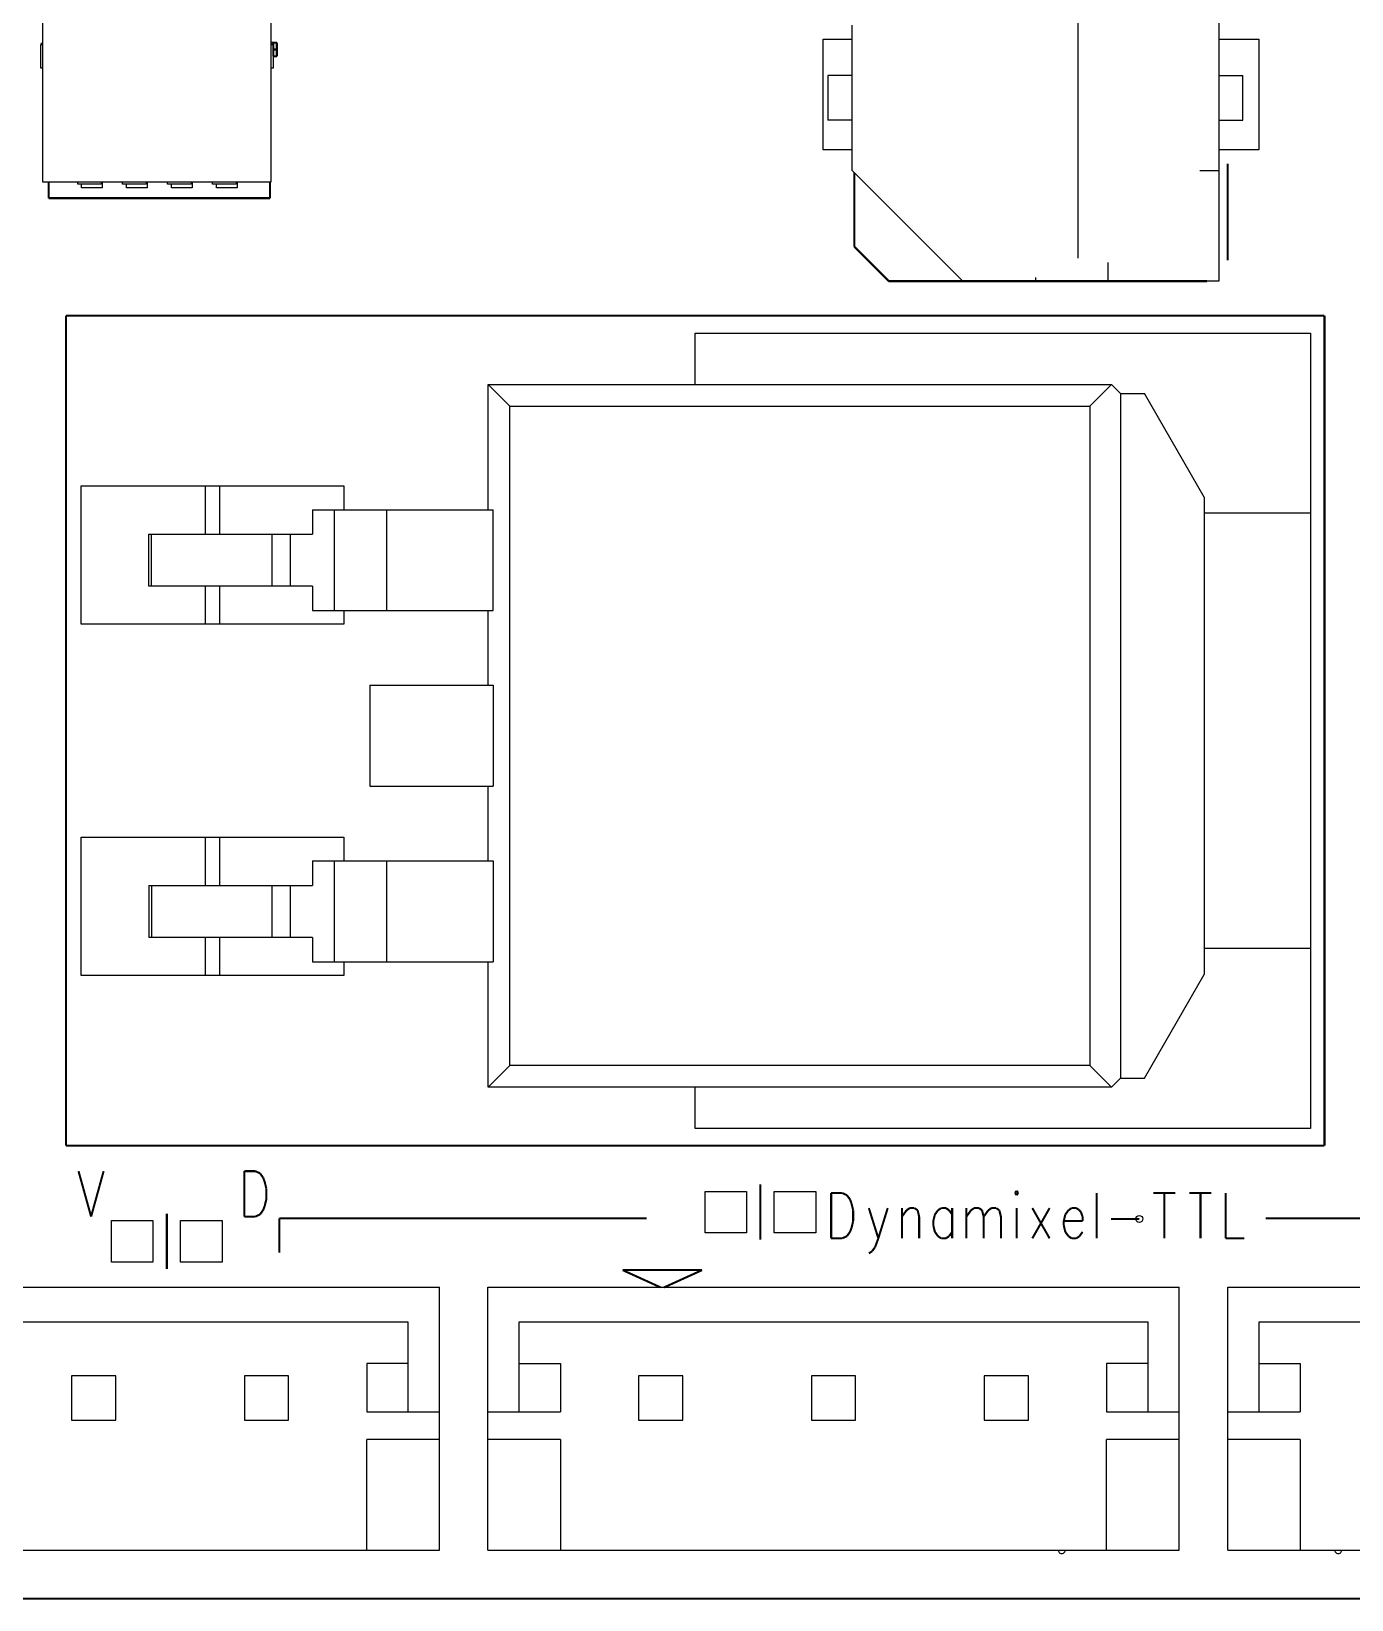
# Model space of a CAD drawing. Header units: millimetres. Extents: x 0 to 297, y 0 to 210.
# Drawn here: x 46.71 to 65.8, y 65.77 to 88.45 of the extents above; entities that cross this region are included whole.
import ezdxf

# ---------------------------------------------------------------- set-up
doc = ezdxf.new("R2010")
doc.units = ezdxf.units.MM
doc.header["$LTSCALE"] = 16.335
doc.layers.add('1', color=7, linetype='CONTINUOUS')

msp = doc.modelspace()

# ---------------------------------------------------------------- linework, layer by layer
at = {"layer": '1', "color": 7, "linetype": 'Continuous'}
for p, q in [((63.879, 90.139), (63.879, 84.839)), ((61.848, 85.17), (61.848, 89.808)), ((46.874, 86.269), (46.874, 89.569)), ((50.174, 89.569), (50.174, 86.269)), ((58.579, 86.439), (58.579, 88.539)), ((46.844, 87.919), (46.844, 88.259)), ((46.844, 88.259), (46.874, 88.259)), ((50.174, 88.259), (50.204, 88.259)), ((50.204, 88.259), (50.204, 87.919)), ((58.159, 88.338), (58.579, 88.338)), ((58.159, 86.738), (58.159, 88.338)), ((63.879, 88.338), (64.459, 88.338)), ((64.459, 88.338), (64.459, 86.738)), ((46.874, 87.919), (46.844, 87.919)), ((50.204, 87.919), (50.174, 87.919)), ((58.579, 87.814), (58.229, 87.814)), ((58.229, 87.814), (58.229, 87.164)), ((63.879, 87.814), (64.229, 87.814)), ((64.229, 87.164), (64.229, 87.814)), ((58.579, 87.164), (58.229, 87.164)), ((63.879, 87.164), (64.229, 87.164)), ((58.579, 86.738), (58.159, 86.738)), ((64.459, 86.738), (63.879, 86.738)), ((58.579, 86.439), (60.179, 84.839)), ((63.608, 86.439), (63.879, 86.439)), ((50.174, 86.269), (46.874, 86.269)), ((47.379, 86.239), (47.379, 86.269)), ((47.719, 86.239), (47.379, 86.239)), ((47.434, 86.188), (47.434, 86.239)), ((47.734, 86.188), (47.434, 86.188)), ((47.719, 86.269), (47.719, 86.239)), ((47.734, 86.269), (47.734, 86.188)), ((48.029, 86.239), (48.029, 86.269)), ((48.369, 86.239), (48.029, 86.239)), ((48.084, 86.188), (48.084, 86.239)), ((48.384, 86.188), (48.084, 86.188)), ((48.369, 86.269), (48.369, 86.239)), ((48.384, 86.269), (48.384, 86.188)), ((48.679, 86.239), (48.679, 86.269)), ((49.019, 86.239), (48.679, 86.239)), ((48.734, 86.188), (48.734, 86.239)), ((49.034, 86.188), (48.734, 86.188)), ((49.019, 86.269), (49.019, 86.239)), ((49.034, 86.269), (49.034, 86.188)), ((49.329, 86.239), (49.329, 86.269)), ((49.669, 86.239), (49.329, 86.239)), ((49.384, 86.188), (49.384, 86.239)), ((49.684, 86.188), (49.384, 86.188)), ((49.669, 86.269), (49.669, 86.239)), ((49.684, 86.269), (49.684, 86.188)), ((62.279, 84.839), (62.279, 85.11)), ((63.879, 84.839), (60.179, 84.839)), ((61.229, 84.889), (61.229, 84.839)), ((56.309, 84.088), (65.209, 84.088)), ((56.309, 83.344), (56.309, 84.088)), ((65.209, 84.088), (65.209, 72.588)), ((53.316, 83.344), (53.63, 83.03)), ((53.316, 83.344), (62.331, 83.344)), ((53.316, 81.534), (53.316, 83.344)), ((62.331, 83.344), (62.017, 83.03)), ((62.331, 83.344), (62.461, 83.214)), ((53.63, 83.03), (62.017, 83.03)), ((53.63, 73.498), (53.63, 83.03)), ((62.017, 83.03), (62.017, 73.498)), ((62.461, 83.214), (62.805, 83.214)), ((62.461, 83.214), (62.461, 73.314)), ((63.671, 81.714), (62.805, 83.214)), ((47.429, 79.878), (47.429, 81.878)), ((47.429, 81.878), (51.229, 81.878)), ((49.229, 81.179), (49.229, 81.878)), ((49.429, 81.878), (49.429, 81.179)), ((51.229, 81.878), (51.229, 81.534)), ((63.671, 81.714), (63.671, 74.814)), ((50.773, 81.534), (53.386, 81.534)), ((50.773, 81.534), (50.773, 81.179)), ((51.089, 81.534), (51.089, 80.074)), ((51.851, 80.074), (51.851, 81.534)), ((53.386, 80.074), (53.386, 81.534)), ((63.671, 81.488), (65.209, 81.488)), ((48.407, 81.179), (50.773, 81.179)), ((48.407, 80.429), (48.407, 81.179)), ((48.445, 80.429), (48.445, 81.179)), ((50.185, 81.179), (50.185, 80.429)), ((50.457, 80.429), (50.457, 81.179)), ((50.773, 80.429), (48.407, 80.429)), ((49.229, 79.878), (49.229, 80.429)), ((49.429, 80.429), (49.429, 79.878)), ((50.773, 80.429), (50.773, 80.074)), ((50.773, 80.074), (53.386, 80.074)), ((51.229, 80.074), (51.229, 79.878)), ((53.316, 78.994), (53.316, 80.074)), ((51.229, 79.878), (47.429, 79.878)), ((51.606, 78.994), (53.386, 78.994)), ((51.606, 78.994), (51.606, 77.534)), ((53.386, 78.994), (53.386, 77.534)), ((51.606, 77.534), (53.386, 77.534)), ((53.316, 76.454), (53.316, 77.534)), ((47.429, 76.798), (51.229, 76.798)), ((47.429, 74.798), (47.429, 76.798)), ((49.229, 76.099), (49.229, 76.798)), ((49.429, 76.798), (49.429, 76.099)), ((51.229, 76.798), (51.229, 76.454)), ((50.773, 76.454), (53.386, 76.454)), ((50.773, 76.454), (50.773, 76.099)), ((51.089, 76.454), (51.089, 74.994)), ((51.851, 74.994), (51.851, 76.454)), ((53.386, 76.454), (53.386, 74.994)), ((48.407, 76.099), (50.773, 76.099)), ((48.407, 76.099), (48.407, 75.349)), ((48.445, 76.099), (48.445, 75.349)), ((50.185, 76.099), (50.185, 75.349)), ((50.457, 75.349), (50.457, 76.099)), ((50.773, 75.349), (48.407, 75.349)), ((49.229, 74.798), (49.229, 75.349)), ((49.429, 75.349), (49.429, 74.798)), ((50.773, 75.349), (50.773, 74.994)), ((65.209, 75.188), (63.671, 75.188)), ((50.773, 74.994), (53.386, 74.994)), ((51.229, 74.994), (51.229, 74.798)), ((53.316, 73.184), (53.316, 74.994)), ((51.229, 74.798), (47.429, 74.798)), ((62.805, 73.314), (63.671, 74.814)), ((53.316, 73.184), (53.63, 73.498)), ((62.017, 73.498), (53.63, 73.498)), ((62.331, 73.184), (62.017, 73.498)), ((62.331, 73.184), (62.461, 73.314)), ((62.461, 73.314), (62.805, 73.314)), ((62.331, 73.184), (53.316, 73.184)), ((56.309, 72.588), (56.309, 73.184)), ((65.209, 72.588), (56.309, 72.588)), ((56.451, 71.676), (57.051, 71.676)), ((56.451, 71.076), (56.451, 71.676)), ((57.051, 71.676), (57.051, 71.076)), ((57.451, 71.676), (58.051, 71.676)), ((57.451, 71.076), (57.451, 71.676)), ((58.051, 71.676), (58.051, 71.076)), ((47.868, 71.253), (48.468, 71.253)), ((47.868, 70.653), (47.868, 71.253)), ((48.468, 71.253), (48.468, 70.653)), ((48.868, 71.253), (49.468, 71.253)), ((48.868, 70.653), (48.868, 71.253)), ((49.468, 71.253), (49.468, 70.653)), ((57.051, 71.076), (56.451, 71.076)), ((58.051, 71.076), (57.451, 71.076)), ((48.468, 70.653), (47.868, 70.653)), ((49.468, 70.653), (48.868, 70.653)), ((42.609, 70.289), (52.609, 70.289)), ((52.609, 66.489), (52.609, 70.289)), ((53.309, 70.289), (63.309, 70.289)), ((53.309, 66.489), (53.309, 70.289)), ((63.309, 66.489), (63.309, 70.289)), ((64.009, 70.289), (74.009, 70.289)), ((64.009, 66.489), (64.009, 70.289)), ((52.159, 69.787), (43.059, 69.787)), ((52.159, 68.489), (52.159, 69.787)), ((62.859, 69.787), (53.759, 69.787)), ((53.759, 69.787), (53.759, 68.489)), ((62.859, 68.489), (62.859, 69.787)), ((73.559, 69.787), (64.459, 69.787)), ((64.459, 69.787), (64.459, 68.489)), ((52.159, 69.187), (51.559, 69.187)), ((51.559, 69.187), (51.559, 68.489)), ((53.759, 69.187), (54.359, 69.187)), ((54.359, 69.187), (54.359, 68.489)), ((62.859, 69.187), (62.259, 69.187)), ((62.259, 69.187), (62.259, 68.489)), ((64.459, 69.187), (65.059, 69.187)), ((65.059, 69.187), (65.059, 68.489)), ((47.929, 69.009), (47.289, 69.009)), ((47.289, 69.009), (47.289, 68.369)), ((47.929, 68.369), (47.929, 69.009)), ((50.429, 69.009), (49.789, 69.009)), ((49.789, 69.009), (49.789, 68.369)), ((50.429, 68.369), (50.429, 69.009)), ((56.129, 69.009), (55.489, 69.009)), ((55.489, 69.009), (55.489, 68.369)), ((56.129, 68.369), (56.129, 69.009)), ((58.629, 69.009), (57.989, 69.009)), ((57.989, 69.009), (57.989, 68.369)), ((58.629, 68.369), (58.629, 69.009)), ((61.129, 69.009), (60.489, 69.009)), ((60.489, 69.009), (60.489, 68.369)), ((61.129, 68.369), (61.129, 69.009)), ((51.559, 68.489), (52.609, 68.489)), ((53.309, 68.489), (54.359, 68.489)), ((62.259, 68.489), (63.309, 68.489)), ((64.009, 68.489), (65.059, 68.489)), ((47.289, 68.369), (47.929, 68.369)), ((49.789, 68.369), (50.429, 68.369)), ((55.489, 68.369), (56.129, 68.369)), ((57.989, 68.369), (58.629, 68.369)), ((60.489, 68.369), (61.129, 68.369)), ((52.609, 68.087), (51.559, 68.087)), ((51.559, 66.489), (51.559, 68.087)), ((54.359, 68.087), (53.309, 68.087)), ((54.359, 68.087), (54.359, 66.489)), ((63.309, 68.087), (62.259, 68.087)), ((62.259, 66.489), (62.259, 68.087)), ((65.059, 68.087), (64.009, 68.087)), ((65.059, 68.087), (65.059, 66.489)), ((42.609, 66.489), (52.609, 66.489)), ((53.309, 66.489), (63.309, 66.489)), ((64.009, 66.489), (74.009, 66.489)), ((120.309, 65.789), (19.309, 65.789))]:
    msp.add_line(p, q, dxfattribs=at)
at = {"layer": '1', "color": 1, "linetype": 'Continuous', "const_width": 0.0297}
for points in [[(46.859, 88.259), (46.859, 88.288)], [(50.174, 88.288), (50.259, 88.288)], [(50.209, 88.088), (50.209, 88.288)], [(50.259, 88.288), (50.259, 88.088)], [(50.204, 88.188), (50.259, 88.188)], [(50.259, 88.088), (50.204, 88.088)]]:
    msp.add_lwpolyline(points, dxfattribs=at)
at = {"layer": '1', "color": 9, "linetype": 'Continuous', "const_width": 0.0297}
for points in [[(58.609, 86.409), (58.609, 85.338)], [(64.009, 85.138), (64.009, 86.538)], [(46.959, 86.269), (46.959, 86.038)], [(50.159, 86.038), (50.159, 86.269)], [(46.959, 86.038), (50.159, 86.038)], [(58.609, 85.338), (59.109, 84.838)], [(59.109, 84.838), (63.709, 84.838)], [(47.209, 84.338), (47.209, 72.338)], [(65.409, 84.338), (47.209, 84.338)], [(65.409, 72.338), (65.409, 84.338)], [(47.209, 72.338), (65.409, 72.338)], [(47.391, 71.969), (47.573, 71.312)], [(47.754, 71.969), (47.573, 71.312)], [(49.788, 71.969), (49.948, 71.969)], [(49.788, 71.969), (49.788, 71.312)], [(49.948, 71.969), (50.016, 71.937)], [(50.016, 71.937), (50.061, 71.875)], [(50.061, 71.875), (50.084, 71.812)], [(50.084, 71.812), (50.107, 71.718)], [(50.107, 71.718), (50.107, 71.562)], [(57.251, 70.976), (57.251, 71.776)], [(58.275, 71.654), (58.434, 71.654)], [(58.275, 71.654), (58.275, 70.997)], [(58.434, 71.654), (58.502, 71.622)], [(60.957, 71.685), (60.934, 71.654)], [(60.934, 71.654), (60.957, 71.622)], [(60.98, 71.654), (60.957, 71.685)], [(60.957, 71.622), (60.98, 71.654)], [(62.116, 71.654), (62.116, 70.997)], [(62.934, 71.654), (63.252, 71.654)], [(63.093, 71.654), (63.093, 70.997)], [(63.457, 71.654), (63.775, 71.654)], [(63.616, 71.654), (63.616, 70.997)], [(63.98, 71.654), (63.98, 70.997)], [(50.084, 71.468), (50.061, 71.406)], [(50.107, 71.562), (50.084, 71.468)], [(58.502, 71.622), (58.548, 71.56)], [(58.548, 71.56), (58.571, 71.497)], [(58.571, 71.497), (58.593, 71.404)], [(58.82, 71.435), (58.957, 70.997)], [(59.093, 71.435), (58.957, 70.997)], [(59.298, 71.435), (59.298, 70.997)], [(59.366, 71.404), (59.412, 71.435)], [(59.412, 71.435), (59.48, 71.435)], [(59.48, 71.435), (59.525, 71.404)], [(59.866, 71.435), (59.82, 71.404)], [(59.934, 71.435), (59.866, 71.435)], [(59.98, 71.404), (59.934, 71.435)], [(60.025, 71.435), (60.025, 70.997)], [(60.23, 71.435), (60.23, 70.997)], [(60.298, 71.404), (60.343, 71.435)], [(60.343, 71.435), (60.412, 71.435)], [(60.412, 71.435), (60.457, 71.404)], [(60.548, 71.404), (60.593, 71.435)], [(60.593, 71.435), (60.661, 71.435)], [(60.661, 71.435), (60.707, 71.404)], [(60.957, 71.435), (60.957, 70.997)], [(61.184, 71.435), (61.434, 70.997)], [(61.434, 71.435), (61.184, 70.997)], [(61.752, 71.435), (61.707, 71.404)], [(61.82, 71.435), (61.752, 71.435)], [(61.866, 71.404), (61.82, 71.435)], [(48.668, 71.353), (48.668, 70.553)], [(49.948, 71.312), (49.788, 71.312)], [(50.016, 71.343), (49.948, 71.312)], [(50.061, 71.406), (50.016, 71.343)], [(50.293, 71.288), (55.609, 71.288)], [(50.293, 70.788), (50.293, 71.288)], [(58.593, 71.247), (58.571, 71.153)], [(58.593, 71.404), (58.593, 71.247)], [(59.298, 71.31), (59.366, 71.404)], [(59.525, 71.404), (59.548, 71.31)], [(59.548, 71.31), (59.548, 70.997)], [(59.775, 71.341), (59.752, 71.247)], [(59.752, 71.247), (59.752, 71.185)], [(59.82, 71.404), (59.775, 71.341)], [(60.025, 71.341), (59.98, 71.404)], [(60.23, 71.31), (60.298, 71.404)], [(60.457, 71.404), (60.48, 71.31)], [(60.48, 71.31), (60.548, 71.404)], [(60.48, 71.31), (60.48, 70.997)], [(60.707, 71.404), (60.73, 71.31)], [(60.73, 71.31), (60.73, 70.997)], [(61.661, 71.341), (61.639, 71.247)], [(61.639, 71.247), (61.911, 71.247)], [(61.639, 71.247), (61.639, 71.185)], [(61.707, 71.404), (61.661, 71.341)], [(61.889, 71.372), (61.866, 71.404)], [(61.911, 71.31), (61.889, 71.372)], [(61.911, 71.247), (61.911, 71.31)], [(62.321, 71.278), (62.73, 71.278)], [(64.559, 71.288), (66.559, 71.288)], [(58.434, 70.997), (58.275, 70.997)], [(58.502, 71.028), (58.434, 70.997)], [(58.548, 71.091), (58.502, 71.028)], [(58.571, 71.153), (58.548, 71.091)], [(58.957, 70.997), (58.911, 70.872)], [(59.752, 71.185), (59.775, 71.091)], [(59.775, 71.091), (59.82, 71.028)], [(59.82, 71.028), (59.866, 70.997)], [(59.866, 70.997), (59.934, 70.997)], [(59.934, 70.997), (59.98, 71.028)], [(59.98, 71.028), (60.025, 71.091)], [(61.639, 71.185), (61.661, 71.091)], [(61.661, 71.091), (61.707, 71.028)], [(61.707, 71.028), (61.752, 70.997)], [(61.752, 70.997), (61.82, 70.997)], [(61.82, 70.997), (61.866, 71.028)], [(61.866, 71.028), (61.911, 71.091)], [(63.98, 70.997), (64.252, 70.997)], [(58.866, 70.81), (58.82, 70.779)], [(58.911, 70.872), (58.866, 70.81)], [(55.809, 70.288), (55.259, 70.538)], [(55.259, 70.538), (56.409, 70.538)], [(56.409, 70.538), (55.859, 70.288)], [(120.309, 65.788), (19.309, 65.788)]]:
    msp.add_lwpolyline(points, dxfattribs=at)
at = {"layer": '1', "color": 7, "linetype": 'Continuous'}
msp.add_circle((62.73, 71.278), 0.05, dxfattribs=at)
for centre in [(61.609, 66.488), (65.609, 66.488)]:
    msp.add_arc(centre, 0.05, 180, 0.9626, dxfattribs=at)

doc.saveas('drawing.dxf')
